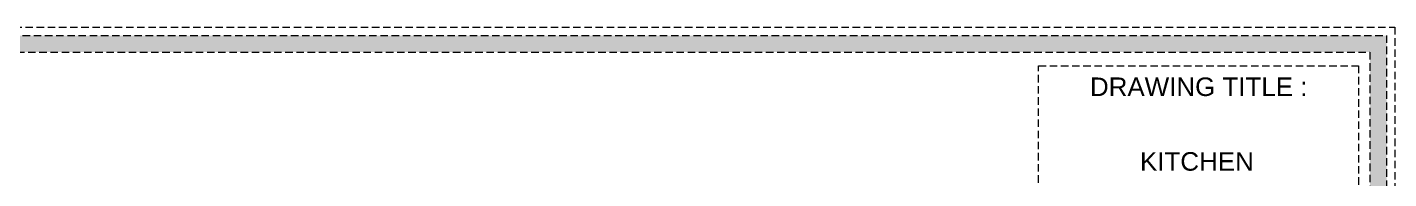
# Model space of a CAD drawing. Header units: millimetres. Extents: x 56222 to 3066687, y -650199 to -121287.
# Drawn here: x 141172.2 to 141354.9, y -185538.2 to -185517.8 of the extents above; entities that cross this region are included whole.
import ezdxf
from ezdxf.enums import TextEntityAlignment as Align

# ---------------------------------------------------------------- set-up
doc = ezdxf.new("R2010")
doc.units = ezdxf.units.MM
doc.header["$MEASUREMENT"] = 0
doc.linetypes.add('DASHEDX2', pattern=[1.5, 1, -0.5])
doc.layers.add('Dimension', color=10, linetype='DASHEDX2', lineweight=20)
doc.layers.add('NAME PLATE', color=7, linetype='Continuous', lineweight=25)
doc.styles.add('Arial', font='arial.ttf')

msp = doc.modelspace()

# ---------------------------------------------------------------- hatches: boundary and pattern name
at = {"layer": 'Dimension', "true_color": 0xd39e00}
h = msp.add_hatch(color=42, dxfattribs=at)
h.paths.add_polyline_path([(141035.11, -185518.93), (141035.11, -185743.82), (141354.62, -185743.82), (141354.62, -185518.93)])
h.paths.add_polyline_path([(141037.35, -185521.17), (141352.38, -185521.17), (141352.38, -185741.58), (141037.35, -185741.58)], flags=16)

# ---------------------------------------------------------------- linework, layer by layer
at = {"layer": 'Dimension', "color": 42, "true_color": 0xd39e00, "elevation": 0.48}
for points in [[(141033.98, -185517.8), (141355.74, -185517.8), (141355.74, -185744.94), (141033.98, -185744.94)], [(141035.11, -185518.93), (141354.62, -185518.93), (141354.62, -185743.82), (141035.11, -185743.82)], [(141037.35, -185521.17), (141352.38, -185521.17), (141352.38, -185741.58), (141037.35, -185741.58)], [(141307.93, -185739.74), (141307.93, -185523.01), (141350.86, -185523.01), (141350.86, -185739.74)]]:
    msp.add_lwpolyline(points, close=True, dxfattribs=at)

# ---------------------------------------------------------------- texts
at = {"layer": 'NAME PLATE', "style": 'Arial'}
for s, height, p in [('DRAWING TITLE : ', 2.4907, (141329.9, -185527.07, 0.48)), ('KITCHEN', 2.491, (141329.17, -185537.12, 0.48))]:
    msp.add_text(s, height=height, dxfattribs=at).set_placement(p, align=Align.CENTER)

doc.saveas('drawing.dxf')
